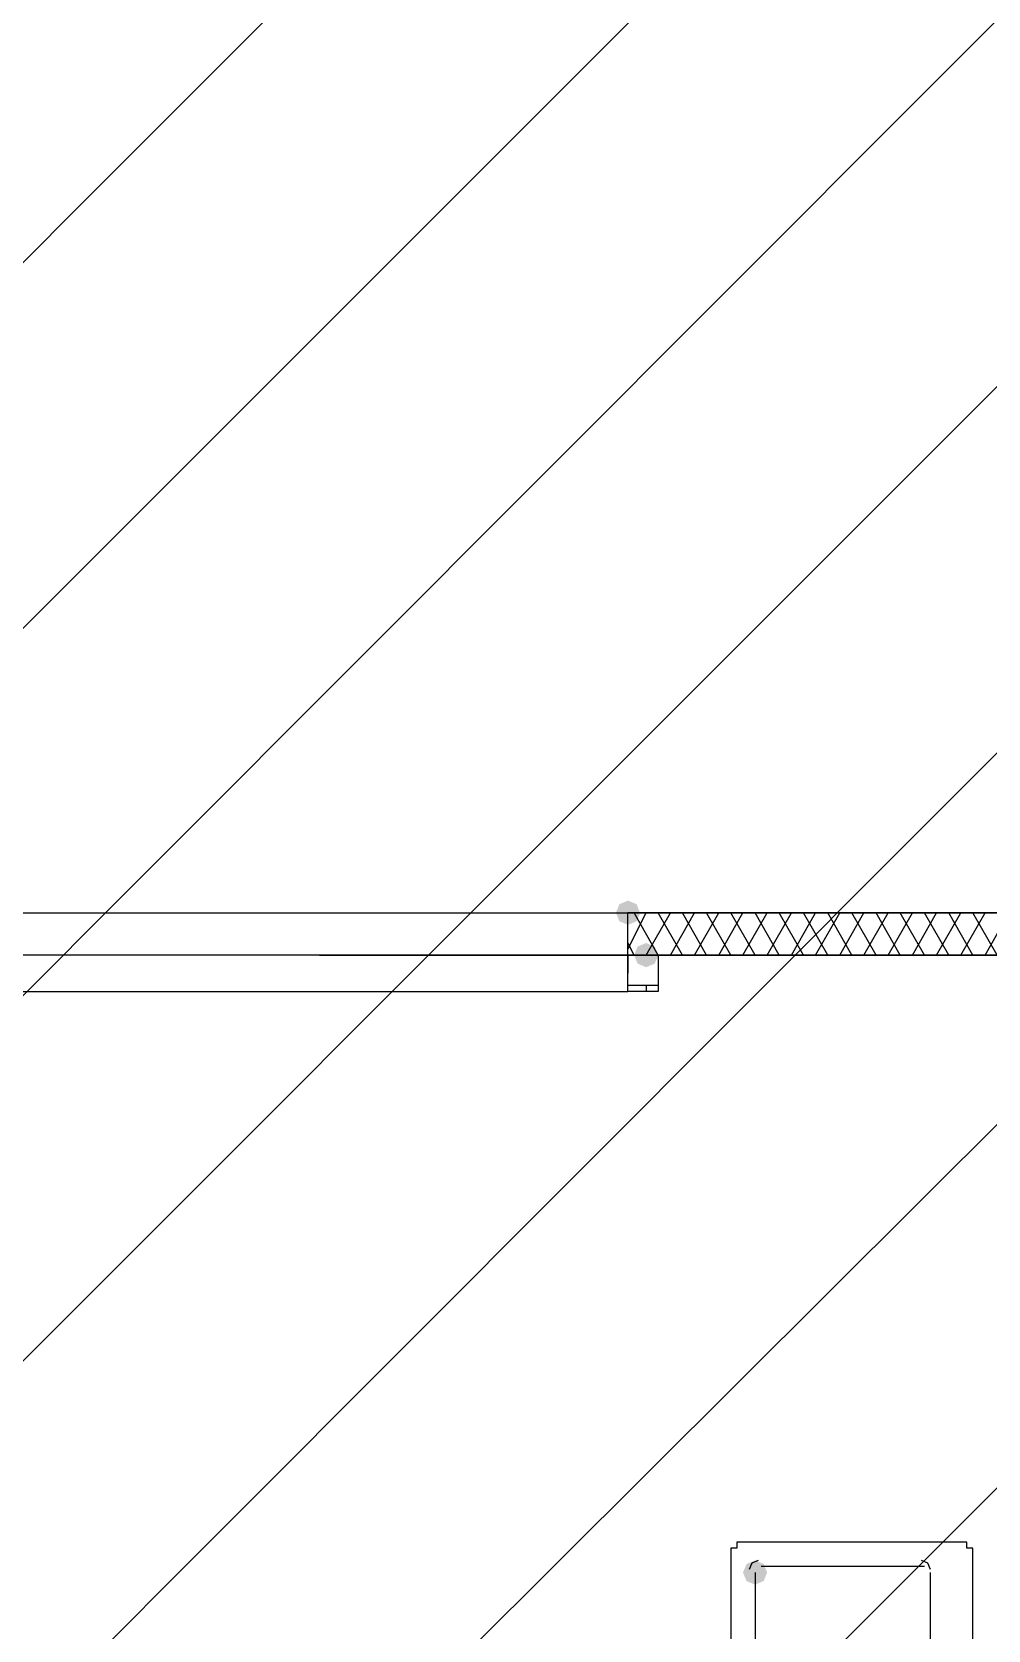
# Model space of a CAD drawing. Header units: millimetres. Extents: x 0 to 420, y 0 to 297.
# Drawn here: x 371.03 to 377.72, y 195.6 to 206.78 of the extents above; entities that cross this region are included whole.
import ezdxf

# ---------------------------------------------------------------- set-up
doc = ezdxf.new("R2010")
doc.units = ezdxf.units.MM
doc.layers.get('0').update_dxf_attribs({"linetype": 'CONTINUOUS'})

msp = doc.modelspace()

# ---------------------------------------------------------------- hatches: boundary and pattern name
at = {"true_color": 0x0000fe}
msp.add_hatch(color=0, dxfattribs=at).paths.add_polyline_path([(375.285, 200.617667), (375.260129, 200.557871), (375.200333, 200.533), (375.140538, 200.557871), (375.115667, 200.617667), (375.140537, 200.677462), (375.200333, 200.702333), (375.260129, 200.677463)], flags=0)
at = {"true_color": 0x000007}
h = msp.add_hatch(color=0, dxfattribs=at)
h.paths.add_polyline_path([(375.200333, 200.617667), (378.502333, 200.617667)], flags=0)
h.paths.add_polyline_path([(378.502333, 200.617667), (375.200333, 200.617667)], flags=0)
for points in [[(375.412, 200.321333), (375.387129, 200.261537), (375.327333, 200.236667), (375.267538, 200.261537), (375.242667, 200.321333), (375.267537, 200.381129), (375.327333, 200.406), (375.387129, 200.381129)], [(376.174, 196.003333), (376.149129, 195.943537), (376.089333, 195.918667), (376.029537, 195.943537), (376.004667, 196.003333), (376.029537, 196.063129), (376.089333, 196.088), (376.149129, 196.063129)]]:
    msp.add_hatch(color=0, dxfattribs=at).paths.add_polyline_path(points, flags=0)

# ---------------------------------------------------------------- linework, layer by layer
at = {"color": 0, "true_color": 0x000007}
for points in [[(361.272667, 235.077), (361.272667, 200.617667), (390.440333, 200.617667), (390.440333, 229.023333), (373.634, 229.023333), (373.634, 235.077)], [(375.200333, 200.617667), (378.502333, 200.617667)], [(378.502333, 200.617667), (375.200333, 200.617667)], [(375.200333, 200.617667), (378.502333, 200.617667), (375.200333, 200.617667), (378.502333, 200.617667)], [(377.867333, 200.321333), (361.272667, 200.321333), (361.272667, 189.145333), (377.867333, 189.145333)], [(375.92, 196.130333), (375.92, 193.336333), (375.92, 193.294), (375.962333, 193.294), (375.962333, 193.251667), (377.571, 193.251667), (377.571, 193.294), (377.613333, 193.294), (377.613333, 193.336333), (377.613333, 196.130333), (377.613333, 196.172667), (377.571, 196.172667), (377.571, 196.215), (375.962333, 196.215), (375.962333, 196.172667), (375.92, 196.172667)]]:
    msp.add_lwpolyline(points, close=True, dxfattribs=at)
at = {"color": 0, "true_color": 0x000006}
for points in [[(354.965, 189.145333), (390.440333, 224.662999)], [(357.505, 189.145333), (390.440333, 222.080666)], [(360.087334, 189.145333), (390.440333, 219.540666)], [(362.627334, 189.145333), (390.440333, 216.958332)], [(365.209667, 189.145333), (390.440333, 214.418332)], [(367.749667, 189.145333), (377.867334, 199.220666)], [(370.332, 189.145333), (377.867334, 196.680666)]]:
    msp.add_lwpolyline(points, dxfattribs=at)
at = {"color": 0, "true_color": 0x000007}
for points in [[(375.200333, 200.363667), (375.327333, 200.617667)], [(375.200333, 200.617667), (378.502333, 200.617667), (375.200333, 200.617667), (378.502333, 200.617667)], [(375.200333, 200.321333), (375.200333, 200.617667)], [(375.200333, 200.321333), (375.200333, 200.617667)], [(390.440333, 200.617667), (375.200333, 200.617667)], [(375.412, 200.321333), (375.242667, 200.617667)], [(375.327333, 200.321333), (375.496667, 200.617667)], [(375.581333, 200.321333), (375.412, 200.617667)], [(375.496667, 200.321333), (375.666, 200.617667)], [(375.750667, 200.321333), (375.581333, 200.617667)], [(375.666, 200.321333), (375.835333, 200.617667)], [(375.92, 200.321333), (375.750667, 200.617667)], [(375.835333, 200.321333), (376.004667, 200.617667)], [(376.089333, 200.321333), (375.92, 200.617667)], [(376.004667, 200.321333), (376.174, 200.617667)], [(376.258667, 200.321333), (376.089333, 200.617667)], [(376.174, 200.321333), (376.343333, 200.617667)], [(376.428, 200.321333), (376.258667, 200.617667)], [(376.343333, 200.321333), (376.512667, 200.617667)], [(376.597333, 200.321333), (376.428, 200.617667)], [(376.512667, 200.321333), (376.682, 200.617667)], [(376.766667, 200.321333), (376.597333, 200.617667)], [(376.682, 200.321333), (376.851333, 200.617667)], [(376.936, 200.321333), (376.766667, 200.617667)], [(376.851333, 200.321333), (377.020667, 200.617667)], [(377.105333, 200.321333), (376.936, 200.617667)], [(377.020667, 200.321333), (377.19, 200.617667)], [(377.274667, 200.321333), (377.105333, 200.617667)], [(377.19, 200.321333), (377.359333, 200.617667)], [(377.444, 200.321333), (377.274667, 200.617667)], [(377.359333, 200.321333), (377.528667, 200.617667)], [(377.613333, 200.321333), (377.444, 200.617667)], [(377.528667, 200.321333), (377.698, 200.617667)], [(377.782667, 200.321333), (377.613333, 200.617667)], [(377.698, 200.321333), (377.867333, 200.617667)], [(375.242667, 200.321333), (375.200333, 200.406)], [(373.041333, 200.321333), (370.84, 200.321333), (370.84, 200.194333)], [(373.041333, 200.321333), (375.200333, 200.321333), (375.412, 200.321333), (375.412, 200.109667), (375.200333, 200.109667), (375.200333, 200.321333), (375.412, 200.321333), (375.412, 200.067333), (375.200333, 200.067333), (375.200333, 200.321333), (375.200333, 200.194333)], [(375.200333, 200.321333), (377.867333, 200.321333)], [(370.84, 200.194333), (370.84, 200.067333), (373.041333, 200.067333)], [(373.041333, 200.067333), (375.200333, 200.067333), (375.200333, 200.194333)], [(375.327333, 200.109667), (375.327333, 200.067333)], [(376.1105, 196.088), (376.065605, 196.069394), (376.047, 196.0245)], [(377.274667, 196.045667), (376.131667, 196.045667)], [(377.317, 196.0245), (377.298394, 196.069394), (377.2535, 196.088)], [(376.089333, 196.003333), (376.089333, 194.818)], [(377.317, 194.818), (377.317, 196.003333)]]:
    msp.add_lwpolyline(points, dxfattribs=at)

doc.saveas('drawing.dxf')
